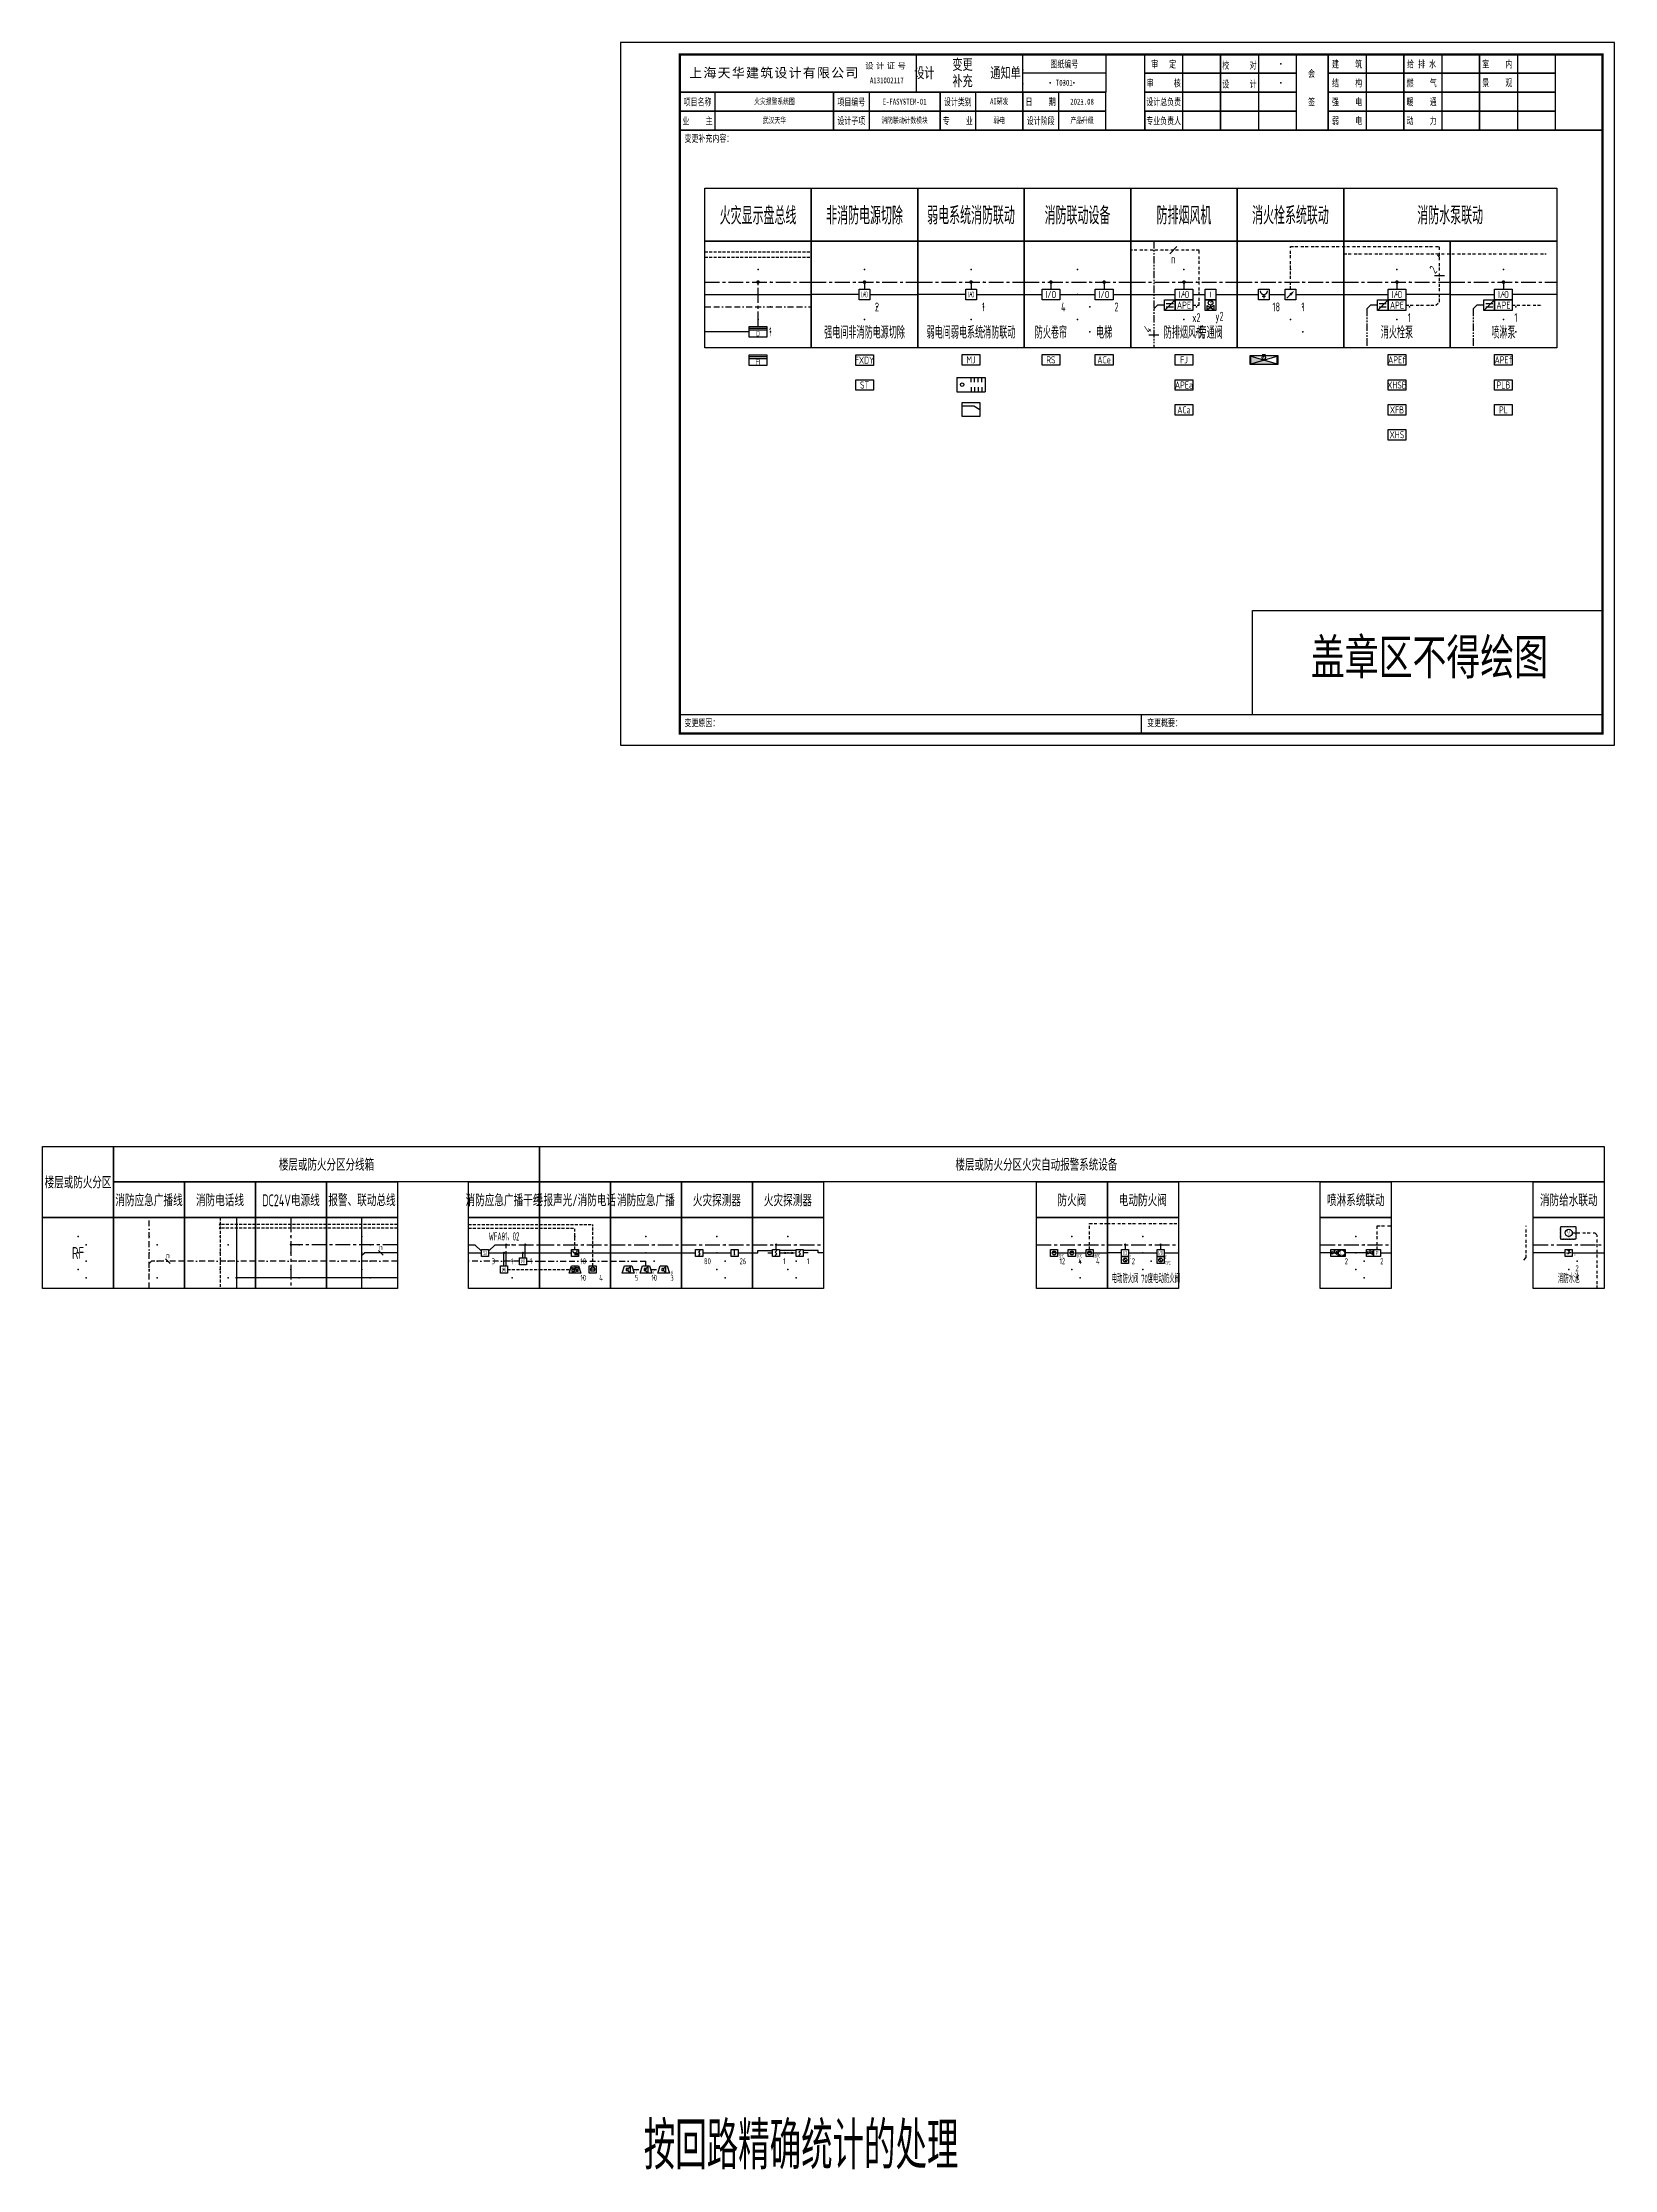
# Model space of a CAD drawing. Header units: millimetres. Extents: x -1040173 to 349982, y -145921 to 298175.
# Drawn here: x 1032 to 67463, y 208285 to 298175 of the extents above; entities that cross this region are included whole.
import ezdxf
from ezdxf.enums import TextEntityAlignment as Align

# ---------------------------------------------------------------- set-up
doc = ezdxf.new("R2010")
doc.units = ezdxf.units.MM
doc.header["$LTSCALE"] = 500
doc.header["$MEASUREMENT"] = 0
for name, pattern in [('BORDER', [1.75, 0.5, -0.25, 0.5, -0.25, 0, -0.25]), ('BORDER2', [0.875, 0.25, -0.125, 0.25, -0.125, 0, -0.125]), ('CENTER', [2, 1.25, -0.25, 0.25, -0.25]), ('HIDDEN', [0.375, 0.25, -0.125]), ('PHANTOM2', [1.25, 0.625, -0.125, 0.125, -0.125, 0.125, -0.125])]:
    doc.linetypes.add(name, pattern=pattern)
doc.layers.get('0').update_dxf_attribs({"color": 255, "linetype": 'CONTINUOUS'})
doc.layers.get('DEFPOINTS').update_dxf_attribs({"linetype": 'CONTINUOUS'})
for name, color, linetype in [('C-SHET-LOGO', 7, 'CONTINUOUS'), ('C-SHET-SHET', 144, 'CONTINUOUS'), ('E-ACS-DEVC', 3, 'CONTINUOUS'), ('E-BRST-WIRE', 2, 'BORDER'), ('E-CTRL-WIRE', 3, 'BORDER2'), ('E-FAS-DEVC', 3, 'CONTINUOUS'), ('E-FAS-EQPM', 2, 'CONTINUOUS'), ('E-FAS-WIRE', 4, 'CONTINUOUS'), ('E-FAS-WIRE2', 1, 'CENTER'), ('E-FAS-WIRE4', 4, 'PHANTOM2'), ('E-FAS-WIRE5', 4, 'HIDDEN'), ('E-POWR-EQPM', 3, 'CONTINUOUS'), ('E-UNIV-DIAG', 2, 'CONTINUOUS'), ('E-UNIV-EL', 140, 'CONTINUOUS'), ('E-UNIV-NOTE', 6, 'CONTINUOUS'), ('W-FRPT-HYDT', 140, 'CONTINUOUS')]:
    doc.layers.add(name, color=color, linetype=linetype)
doc.layers.add('说明', color=7, linetype='CONTINUOUS', plot=False)
doc.styles.get("Standard").update_dxf_attribs({"font": 'txt', "width": 0.7})
doc.styles.add('STYLEP2', font='', dxfattribs={"width": 0.7})
doc.styles.add('TH-STYLE1', font='Stfangso_0.ttf', dxfattribs={"width": 0.7})
doc.styles.add('TH-STYLE3', font='tssdeng.shx', dxfattribs={"width": 0.7, "bigfont": 'tssdchn.shx'})
doc.styles.get('STYLEP2').set_extended_font_data('SimHei')

# ---------------------------------------------------------------- blocks, each defined once
blk = doc.blocks.new('E-ES01')
blk.add_lwpolyline([(0, 3000), (3000, 3000), (3000, 0), (0, 0)], close=True)
for p in [(1500, 2200), (1850, 1850), (1500, 1500), (1500, 800), (1850, 1150), (1850, 450)]:
    blk.add_point(p)
blk = doc.blocks.new('E-ANNO04')
blk.add_line((-1, -1), (1, 1))
at = {"style": 'TH-STYLE3', "width": 0.7}
blk.add_attdef('N', text='', height=2.5, dxfattribs=at).set_placement((0, 2.5), align=Align.MIDDLE)
blk = doc.blocks.new('E-BFAS030')
blk.add_lwpolyline([(-2.5, -1.5), (-2.5, 1.5), (2.5, 1.5), (2.5, -1.5)], close=True)
at = {"layer": 'E-UNIV-EL'}
for p, q in [((-2.5, 1), (2.5, 1)), ((-2.5, 0.5), (2.5, 0.5))]:
    blk.add_line(p, q, dxfattribs=at)
at = {"layer": 'E-UNIV-EL', "style": 'TH-STYLE3', "width": 0.7}
blk.add_attdef('F', text='', height=1.5, dxfattribs=at).set_placement((0, -0.5), align=Align.MIDDLE)
blk = doc.blocks.new('E-BFAS540')
blk.add_lwpolyline([(-1.5, -1.5), (-1.5, 1.5), (1.5, 1.5), (1.5, -1.5)], close=True)
at = {"layer": 'E-UNIV-EL', "style": 'TH-STYLE3', "width": 0.7}
blk.add_attdef('F', text='', height=1.7, dxfattribs=at).set_placement((0, 0), align=Align.MIDDLE)
blk = doc.blocks.new('E-BFAS520')
blk.add_lwpolyline([(-1.5, -1.5), (-1.5, 1.5), (1.5, 1.5), (1.5, -1.5)], close=True)
at = {"layer": 'E-UNIV-EL', "style": 'TH-STYLE3', "width": 0.5}
blk.add_attdef('F', text='', height=1.7, dxfattribs=at).set_placement((0, 0), align=Align.MIDDLE)
blk = doc.blocks.new('E-BFAS110')
blk.add_lwpolyline([(-1.5, -1.5), (-1.5, 1.5), (1.5, 1.5), (1.5, -1.5)], close=True)
at = {"layer": 'E-UNIV-EL'}
blk.add_lwpolyline([(0.35, 1.06), (-0.35, 0.35), (0.35, -0.35), (-0.35, -1.06)], dxfattribs=at)
blk = doc.blocks.new('E-BFAS120')
blk.add_lwpolyline([(-1.5, -1.5), (-1.5, 1.5), (1.5, 1.5), (1.5, -1.5)], close=True)
at = {"layer": 'E-UNIV-EL'}
blk.add_line((0, -1), (0, 1), dxfattribs=at)
at = {"layer": 'E-UNIV-EL', "const_width": 0.25}
blk.add_lwpolyline([(-0.125, -0.75, 1), (0.125, -0.75, 1)], format="xyb", close=True, dxfattribs=at)
blk = doc.blocks.new('E-BFAS220')
blk.add_lwpolyline([(-1.5, -1.5), (-1.5, 1.5), (1.5, 1.5), (1.5, -1.5)], close=True)
at = {"layer": 'E-UNIV-EL'}
blk.add_lwpolyline([(0.58, 0), (1, 0, 1), (-1, 0), (-0.58, 0)], format="xyb", dxfattribs=at)
blk.add_lwpolyline([(-0.75, -0.67), (-0.5, 0.33), (0.5, 0.33), (0.75, -0.67)], close=True, dxfattribs=at)
blk = doc.blocks.new('E-BFAS212')
blk.add_lwpolyline([(-1.5, -1.5), (-1.5, 1.5), (1.5, 1.5), (1.5, -1.5)], close=True)
at = {"layer": 'E-UNIV-EL'}
blk.add_line((0, 0), (0, -1), dxfattribs=at)
for radius in [0.5, 0.25]:
    blk.add_circle((0.75, -0.5), radius, dxfattribs=at)
blk.add_arc((0, 1), 1, 180, 0, dxfattribs=at)
blk = doc.blocks.new('E-BFAS330')
blk.add_lwpolyline([(-2.5, -1.5), (-1.5, 1.5), (1.5, 1.5), (2.5, -1.5)], close=True)
at = {"layer": 'E-UNIV-EL'}
for p, q in [((-1.56, 1), (-0.24, 0.6)), ((-1.1, 0), (-1.56, 1)), ((-0.5, 0), (-1.3, 0)), ((-1.3, 0), (-1.3, -0.8)), ((-0.7, 0), (-0.24, 0.6)), ((-0.5, 0), (-0.5, -0.8)), ((0, 1.5), (0, -1.5)), ((0.6, 0.1), (0.6, -0.8)), ((1.2, 0.1), (1.2, -0.8)), ((-1.3, -0.8), (-0.5, -0.8)), ((1.2, -0.8), (0.6, -0.8))]:
    blk.add_line(p, q, dxfattribs=at)
blk.add_circle((0.9, 0.5), 0.5, dxfattribs=at)
blk = doc.blocks.new('E-BFAS410-2')
blk.add_lwpolyline([(-2.5, -1.5), (-1.5, 1.5), (1.5, 1.5), (2.5, -1.5)], close=True)
at = {"layer": 'E-UNIV-EL'}
for p, q in [((0, 0.5), (-0.8, 0.5)), ((-0.8, 0.5), (-0.8, -0.5)), ((0, 0.5), (0.8, 1.2)), ((0, -0.5), (0, 0.5)), ((0.8, 1.2), (0.8, -1.2)), ((0, -0.5), (-0.8, -0.5)), ((0, -0.5), (0.8, -1.2))]:
    blk.add_line(p, q, dxfattribs=at)
at = {"layer": 'E-UNIV-EL', "style": 'TH-STYLE3', "width": 0.5}
blk.add_attdef('F', text='', height=1.5, dxfattribs=at).set_placement((3.5, -1.25), align=Align.MIDDLE)
blk = doc.blocks.new('E-BFAS410-3')
blk.add_lwpolyline([(-2.5, -1.5), (-1.5, 1.5), (1.5, 1.5), (2.5, -1.5)], close=True)
at = {"layer": 'E-UNIV-EL'}
for p, q in [((0, 0.5), (-0.8, 0.5)), ((-0.8, 0.5), (-0.8, -0.5)), ((0, 0.5), (0.8, 1.2)), ((0, -0.5), (0, 0.5)), ((0.8, 1.2), (0.8, -1.2)), ((0, -0.5), (-0.8, -0.5)), ((0, -0.5), (0.8, -1.2))]:
    blk.add_line(p, q, dxfattribs=at)
at = {"layer": 'E-UNIV-EL', "style": 'TH-STYLE3', "width": 0.5}
blk.add_attdef('F', text='', height=1.5, dxfattribs=at).set_placement((3.5, -1.25), align=Align.MIDDLE)
blk = doc.blocks.new('E-BFAS410-4')
blk.add_lwpolyline([(-2.5, -1.5), (-1.5, 1.5), (1.5, 1.5), (2.5, -1.5)], close=True)
at = {"layer": 'E-UNIV-EL'}
for p, q in [((0, 0.5), (-0.8, 0.5)), ((-0.8, 0.5), (-0.8, -0.5)), ((0, 0.5), (0.8, 1.2)), ((0, -0.5), (0, 0.5)), ((0.8, 1.2), (0.8, -1.2)), ((0, -0.5), (-0.8, -0.5)), ((0, -0.5), (0.8, -1.2))]:
    blk.add_line(p, q, dxfattribs=at)
at = {"layer": 'E-UNIV-EL', "style": 'TH-STYLE3', "width": 0.5}
blk.add_attdef('F', text='', height=1.5, dxfattribs=at).set_placement((3.5, -1.25), align=Align.MIDDLE)
blk = doc.blocks.new('E-BFAS112')
blk.add_lwpolyline([(-1.5, -1.5), (-1.5, 1.5), (1.5, 1.5), (1.5, -1.5)], close=True)
at = {"layer": 'E-UNIV-EL'}
for p, q in [((-3.5, 0), (-1.5, 0)), ((1.5, 0), (3.5, 0))]:
    blk.add_line(p, q, dxfattribs=at)
blk.add_lwpolyline([(0.35, 1.06), (-0.35, 0.35), (0.35, -0.35), (-0.35, -1.06)], dxfattribs=at)
blk.add_lwpolyline([(3.5, 0, 1, 0, 0), (5.5, 0, 0, 0, 0)], format="xyseb", dxfattribs=at)
blk = doc.blocks.new('E-BFAS113')
blk.add_lwpolyline([(-1.5, -1.5), (-1.5, 1.5), (1.5, 1.5), (1.5, -1.5)], close=True)
at = {"layer": 'E-UNIV-EL'}
for p, q in [((-5.5, 0), (-3.5, 0)), ((3.5, 0), (1.5, 0))]:
    blk.add_line(p, q, dxfattribs=at)
blk.add_lwpolyline([(-3.5, 0, 1, 0, 0), (-1.5, 0, 0, 0, 0)], format="xyseb", dxfattribs=at)
blk.add_lwpolyline([(0.35, 1.06), (-0.35, 0.35), (0.35, -0.35), (-0.35, -1.06)], dxfattribs=at)
blk = doc.blocks.new('E-BFAS011')
blk.add_lwpolyline([(-2.5, -1.5), (-2.5, 1.5), (2.5, 1.5), (2.5, -1.5)], close=True)
at = {"layer": 'E-UNIV-EL', "style": 'TH-STYLE3', "width": 0.7}
blk.add_attdef('F', text='', height=2, dxfattribs=at).set_placement((0, 0), align=Align.MIDDLE)
blk = doc.blocks.new('E-BFAS711')
blk.add_lwpolyline([(-1.5, -1.5), (-1.5, 1.5), (1.5, 1.5), (1.5, -1.5)], close=True)
at = {"layer": 'E-UNIV-EL'}
blk.add_line((1, 0), (-1, 0), dxfattribs=at)
blk.add_circle((0, 0), 0.8, dxfattribs=at)
at = {"layer": 'E-UNIV-EL', "style": 'TH-STYLE3', "width": 0.5}
blk.add_attdef('F', text='', height=1.5, dxfattribs=at).set_placement((3, -1.25), align=Align.MIDDLE)
blk = doc.blocks.new('E-BFAS712')
blk.add_lwpolyline([(-1.5, -1.5), (-1.5, 1.5), (1.5, 1.5), (1.5, -1.5)], close=True)
at = {"layer": 'E-UNIV-EL'}
blk.add_line((1, 0), (-1, 0), dxfattribs=at)
blk.add_circle((0, 0), 0.8, dxfattribs=at)
at = {"layer": 'E-UNIV-EL', "style": 'TH-STYLE3', "width": 0.5}
blk.add_attdef('F', text='', height=1.5, dxfattribs=at).set_placement((3, -1.25), align=Align.MIDDLE)
blk = doc.blocks.new('E-BFAS713')
blk.add_lwpolyline([(-1.5, -1.5), (-1.5, 1.5), (1.5, 1.5), (1.5, -1.5)], close=True)
at = {"layer": 'E-UNIV-EL'}
blk.add_line((1, 0), (-1, 0), dxfattribs=at)
blk.add_circle((0, 0), 0.8, dxfattribs=at)
at = {"layer": 'E-UNIV-EL', "style": 'TH-STYLE3', "width": 0.5}
blk.add_attdef('F', text='', height=1.5, dxfattribs=at).set_placement((3, -1.25), align=Align.MIDDLE)
blk = doc.blocks.new('E-BFAS522')
blk.add_lwpolyline([(-1.5, -1.5), (-1.5, 1.5), (1.5, 1.5), (1.5, -1.5)], close=True)
at = {"layer": 'E-UNIV-EL'}
for p, q in [((-1.5, -1.5), (1.5, 1.5)), ((-1, 0.5), (1, 0.5)), ((-1, -0.5), (1, -0.5))]:
    blk.add_line(p, q, dxfattribs=at)
blk = doc.blocks.new('E-BDB004')
blk.add_lwpolyline([(-2.5, -1.5), (-2.5, 1.5), (2.5, 1.5), (2.5, -1.5)], close=True)
at = {"layer": 'E-UNIV-EL', "style": 'TH-STYLE3', "width": 0.7}
blk.add_attdef('BOX', text='', height=2, dxfattribs=at).set_placement((0, 0), align=Align.MIDDLE)
blk = doc.blocks.new('E-BFAS621-4')
blk.add_lwpolyline([(-1.5, -1.5), (-1.5, 1.5), (1.5, 1.5), (1.5, -1.5)], close=True)
at = {"layer": 'E-UNIV-EL'}
blk.add_line((0, 0), (0, -0.7), dxfattribs=at)
blk.add_lwpolyline([(1, -1.28), (1, -0.12), (-1, -1.28), (-1, -0.12)], close=True, dxfattribs=at)
blk.add_circle((0, 0.65), 0.65, dxfattribs=at)
at = {"layer": 'E-UNIV-EL', "style": 'TH-STYLE3', "width": 0.7}
blk.add_attdef('F', text='', height=1, dxfattribs=at).set_placement((0, 0.65), align=Align.MIDDLE)
blk = doc.blocks.new('E-BFAS510')
blk.add_lwpolyline([(-1.5, -1.5), (-1.5, 1.5), (1.5, 1.5), (1.5, -1.5)], close=True)
at = {"layer": 'E-UNIV-EL', "style": 'TH-STYLE3', "width": 0.7}
blk.add_attdef('F', text='', height=1.7, dxfattribs=at).set_placement((0, 0), align=Align.MIDDLE)
blk = doc.blocks.new('E-BFAS730')
blk.add_lwpolyline([(-1.5, -1.5), (-1.5, 1.5), (1.5, 1.5), (1.5, -1.5)], close=True)
at = {"layer": 'E-UNIV-EL'}
blk.add_line((-0.71, 0.71), (0.71, -0.71), dxfattribs=at)
blk.add_circle((0, 0), 0.8, dxfattribs=at)
at = {"layer": 'E-UNIV-EL', "style": 'TH-STYLE3', "width": 0.5}
blk.add_attdef('F', text='', height=1.5, dxfattribs=at).set_placement((2.25, 1.25), align=Align.MIDDLE)
blk = doc.blocks.new('E-BFAS731')
blk.add_lwpolyline([(-1.5, -1.5), (-1.5, 1.5), (1.5, 1.5), (1.5, -1.5)], close=True)
at = {"layer": 'E-UNIV-EL'}
blk.add_line((-0.71, 0.71), (0.71, -0.71), dxfattribs=at)
blk.add_circle((0, 0), 0.8, dxfattribs=at)
at = {"layer": 'E-UNIV-EL', "style": 'TH-STYLE3', "width": 0.5}
for p in [(2.25, 1.25), (3, -1.25)]:
    blk.add_attdef('F', text='', height=1.5, dxfattribs=at).set_placement(p, align=Align.MIDDLE)
blk = doc.blocks.new('E-BFAS630-2')
blk.add_lwpolyline([(-1.5, -1.51), (-1.5, 1.49), (1.5, 1.49), (1.5, -1.51)], close=True)
at = {"layer": 'E-UNIV-EL'}
for p, q in [((0, 0.7), (0, 0.5)), ((0, 0.4), (0, 0.25)), ((0, 0.15), (0, 0)), ((0.2, 1.07), (0.45, 1.07)), ((-1, -0.01), (-0.5, -0.01)), ((0, -0.1), (0, -0.3))]:
    blk.add_line(p, q, dxfattribs=at)
blk.add_lwpolyline([(0, 1.45, -0.533333), (0, 0.7, -0.533333)], format="xyb", close=True, dxfattribs=at)
blk.add_lwpolyline([(1, -0.01), (0.5, -0.01), (-0.5, -0.59)], dxfattribs=at)
at = {"layer": 'E-UNIV-EL', "style": 'TH-STYLE3', "width": 0.5}
blk.add_attdef('F', text='', height=1.5, dxfattribs=at).set_placement((2.5, -1.26), align=Align.MIDDLE)
blk = doc.blocks.new('E-BFAS-630-5')
blk.add_circle((0, 0), 1.5)
at = {"layer": 'E-UNIV-EL', "style": 'TH-STYLE3', "width": 0.5}
for tag, p in [('LT', (0, 0.75)), ('F', (0, -0.75))]:
    blk.add_attdef(tag, text='', height=1.5, dxfattribs=at).set_placement(p, align=Align.MIDDLE)
blk = doc.blocks.new('E-BFAS620')
blk.add_lwpolyline([(-1.5, -1.5), (-1.5, 1.5), (1.5, 1.5), (1.5, -1.5)], close=True)
at = {"layer": 'E-UNIV-EL', "style": 'TH-STYLE3', "width": 0.7}
blk.add_attdef('F', text='', height=1.7, dxfattribs=at).set_placement((0, 0), align=Align.MIDDLE)
blk = doc.blocks.new('E-BFAS621-2')
blk.add_lwpolyline([(-1.5, -1.5), (-1.5, 1.5), (1.5, 1.5), (1.5, -1.5)], close=True)
at = {"layer": 'E-UNIV-EL'}
for p in [(0, 0), (0.58, 1.15)]:
    blk.add_line(p, (0, 1.15), dxfattribs=at)
blk.add_lwpolyline([(1, -0.58), (1, 0.58), (-1, -0.58), (-1, 0.58)], close=True, dxfattribs=at)
blk = doc.blocks.new('E-BFAS622')
blk.add_lwpolyline([(-1.5, -1.5), (-1.5, 1.5), (1.5, 1.5), (1.5, -1.5)], close=True)
at = {"layer": 'E-UNIV-EL'}
blk.add_circle((0, 0), 1.3, dxfattribs=at)
at = {"layer": 'E-UNIV-EL', "style": 'TH-STYLE3', "width": 0.7}
blk.add_attdef('S', text='', height=1.7, dxfattribs=at).set_placement((0, 0), align=Align.MIDDLE)
blk = doc.blocks.new('E-BFAS622-2')
blk.add_lwpolyline([(-1.5, -1.5), (-1.5, 1.5), (1.5, 1.5), (1.5, -1.5)], close=True)
at = {"layer": 'E-UNIV-EL'}
blk.add_line((-1.06, -1.06), (0, 0), dxfattribs=at)
blk.add_lwpolyline([(0, 0, 0.75, 0, 0), (1.06, 1.06, 0, 0, 0)], format="xyseb", dxfattribs=at)
blk = doc.blocks.new('E-BFAS610')
blk.add_lwpolyline([(-1.5, -1.5), (-1.5, 1.5), (1.5, 1.5), (1.5, -1.5)], close=True)
at = {"layer": 'E-UNIV-EL'}
for p, q in [((0, 0), (0, -1)), ((-0.5, -0.5), (0.5, -0.5))]:
    blk.add_line(p, q, dxfattribs=at)
blk.add_arc((0, 1), 1, 180, 0, dxfattribs=at)
blk = doc.blocks.new('E-BFAS810')
blk.add_lwpolyline([(-2.5, -1.5), (-2.5, 1.5), (2.5, 1.5), (2.5, -1.5)], close=True)
at = {"layer": 'E-UNIV-EL', "style": 'TH-STYLE3', "width": 0.7}
blk.add_attdef('BOX', text='', height=2, dxfattribs=at).set_placement((0, 0), align=Align.MIDDLE)
blk = doc.blocks.new('E-BACS01')
for p, q in [((-4, 2), (-4, -2)), ((-4, 2), (4, 2)), ((4, 2), (4, -2)), ((-4, -2), (4, -2))]:
    blk.add_line(p, q)
at = {"layer": 'E-UNIV-EL'}
for p, q in [((0, 1), (0, 2)), ((0, 0.67), (0, 2)), ((1, 0.67), (1, 2)), ((2, 0.67), (2, 2)), ((3, 0.67), (3, 2)), ((0, -0.67), (0, -2)), ((0, -1), (0, -2)), ((1, -0.67), (1, -2)), ((2, -0.67), (2, -2)), ((3, -0.67), (3, -2))]:
    blk.add_line(p, q, dxfattribs=at)
blk.add_circle((-2.5, 0), 0.5, dxfattribs=at)
blk = doc.blocks.new('E-BACS41')
blk.add_lwpolyline([(-2.5, 2), (2.5, 2), (2.5, -2), (-2.5, -2)], close=True)
at = {"layer": 'E-UNIV-EL'}
for p, q in [((-2.5, 1), (0.77, 1)), ((0.77, 1), (2.5, 0))]:
    blk.add_line(p, q, dxfattribs=at)
blk = doc.blocks.new('*U493')
blk.add_hatch(color=256).paths.add_polyline_path([(0, 0), (750, 0), (0, 240)])
for p, q in [((0, 240), (0, 0)), ((750, 240), (0, 240)), ((0, 0), (750, 0)), ((325, 277), (425, 277)), ((375, 190), (375, 277)), ((750, 0), (750, 240))]:
    blk.add_line(p, q)
blk.add_circle((375, 190), 50)
at = {"layer": 'DEFPOINTS', "color": 231}
for p, q in [((-25, 240), (-25, 0)), ((775, 240), (-25, 240)), ((-25, 240), (775, 0)), ((-25, 0), (775, 240)), ((-25, 0), (775, 0)), ((775, 0), (775, 240))]:
    blk.add_line(p, q, dxfattribs=at)
blk = doc.blocks.new('E-BFAS031')
blk.add_lwpolyline([(-2.5, -1.5), (-2.5, 1.5), (2.5, 1.5), (2.5, -1.5)], close=True)
at = {"layer": 'E-UNIV-EL'}
for p, q in [((-2.5, 1), (2.5, 1)), ((-2.5, 0.5), (2.5, 0.5))]:
    blk.add_line(p, q, dxfattribs=at)
at = {"layer": 'E-UNIV-EL', "style": 'TH-STYLE3', "width": 0.7}
blk.add_attdef('F', text='', height=1.5, dxfattribs=at).set_placement((0, -0.5), align=Align.MIDDLE)
blk = doc.blocks.new('SH_THAPE_A3变更单')
for p, q in [((125, 276), (125, 292)), ((237.5, 292), (237.5, 261)), ((269.5, 292), (269.5, 260)), ((284.5, 292), (292.5, 292)), ((299, 292), (299, 260)), ((315, 292), (315, 260)), ((347, 292), (347, 260)), ((379, 292), (379, 260)), ((205, 284), (170, 284)), ((25, 276), (205, 276)), ((40, 268), (40, 276)), ((105, 276), (105, 268)), ((150, 276), (150, 268)), ((185, 276), (185, 268)), ((40, 260), (40, 268)), ((105, 268), (105, 260)), ((150, 268), (150, 260)), ((185, 268), (185, 260)), ((237.5, 261), (237.5, 260)), ((202, 260), (415, 260)), ((25, 13), (415, 13)), ((220, 13), (220, 5))]:
    blk.add_line(p, q)
for points in [[(0, 0), (420, 0), (420, 297), (0, 297)], [(170, 276), (170, 292), (205, 292), (205, 276)], [(221.5, 292), (253.5, 292), (253.5, 284), (221.5, 284)], [(253.5, 292), (285.5, 292), (285.5, 284), (253.5, 284)], [(299, 292), (331, 292), (331, 284), (299, 284)], [(331, 292), (363, 292), (363, 284), (331, 284)], [(363, 292), (395, 292), (395, 284), (363, 284)], [(221.5, 284), (253.5, 284), (253.5, 276), (221.5, 276)], [(253.5, 284), (285.5, 284), (285.5, 276), (253.5, 276)], [(299, 284), (331, 284), (331, 276), (299, 276)], [(331, 284), (363, 284), (363, 276), (331, 276)], [(363, 284), (395, 284), (395, 276), (363, 276)], [(25, 276), (25, 268), (90, 268), (90, 276)], [(90, 276), (90, 268), (135, 268), (135, 276)], [(135, 276), (135, 268), (170, 268), (170, 276)], [(170, 276), (170, 268), (205, 268), (205, 276)], [(221.5, 276), (253.5, 276), (253.5, 268), (221.5, 268)], [(253.5, 276), (285.5, 276), (285.5, 268), (253.5, 268)], [(299, 276), (331, 276), (331, 268), (299, 268)], [(331, 276), (363, 276), (363, 268), (331, 268)], [(363, 276), (395, 276), (395, 268), (363, 268)], [(25, 268), (25, 260), (90, 260), (90, 268)], [(90, 268), (90, 260), (135, 260), (135, 268)], [(135, 268), (135, 260), (170, 260), (170, 268)], [(170, 268), (170, 260), (205, 260), (205, 268)], [(221.5, 268), (221.5, 268), (221.5, 260), (221.5, 260)], [(221.5, 268), (221.5, 268), (221.5, 260), (221.5, 260)], [(221.5, 268), (253.5, 268), (253.5, 260), (221.5, 260)], [(253.5, 268), (285.5, 268), (285.5, 260), (253.5, 260)], [(299, 268), (331, 268), (331, 260), (299, 260)], [(331, 268), (363, 268), (363, 260), (331, 260)], [(363, 268), (395, 268), (395, 260), (363, 260)]]:
    blk.add_lwpolyline(points, close=True)
for points, const_width in [([(25, 5), (415, 5), (415, 292), (25, 292)], 1), ([(25, 292), (25, 260), (415, 260), (415, 292)], 0.7)]:
    blk.add_lwpolyline(points, close=True, dxfattribs=dict(const_width=const_width))
for p in [(279, 288), (279, 288), (170, 285.5), (170, 279.5), (181.5, 280), (181.5, 280), (187.5, 280), (191.5, 280), (279, 280), (120, 272), (160, 272), (195, 272), (90, 264), (120, 264), (160, 264), (195, 264)]:
    blk.add_point(p)
at = {"layer": 'DEFPOINTS'}
for p, q in [((267, 13), (267, 57)), ((267, 57), (415, 57))]:
    blk.add_line(p, q, dxfattribs=at)
at = {"style": 'TH-STYLE1', "width": 0.7}
for s, p in [('图纸编号', (187.5, 288)), ('审\u3000 定', (229.5, 288)), ('校     对', (261.5, 287.5)), ('建    筑', (307, 288)), ('给 排 水', (338.5, 288)), ('室    内', (370.5, 288)), ('审     核', (229.5, 280)), ('设     计', (261.5, 279.5)), ('会', (292, 284)), ('结    构', (307, 280)), ('燃    气', (338.5, 280)), ('景    观', (370.5, 280)), ('项目名称', (32.5, 272)), ('项目编号', (97.5, 272)), ('设计类别', (142.5, 272)), ('日    期', (177.5, 272)), ('设计总负责', (229.5, 272)), ('签', (292, 272)), ('强    电', (307, 272)), ('暖    通', (338.5, 272)), ('业    主', (32.5, 264)), ('设计子项', (97.5, 264)), ('专    业', (142.5, 264)), ('设计阶段', (177.5, 264)), ('专业负责人', (229.5, 264)), ('弱    电', (307, 264)), ('动    力', (338.5, 264))]:
    blk.add_text(s, height=3, dxfattribs=at).set_placement(p, align=Align.MIDDLE)
for s, p in [('变更补充内容：', (27, 256.5)), ('变更原因：', (27, 9.5)), ('变更概要：', (222.5, 9.5))]:
    blk.add_text(s, height=3, dxfattribs=at).set_placement(p, align=Align.MIDDLE_LEFT)
at = {"char_height": 4.5, "attachment_point": 5, "style": 'TH-STYLE1'}
for s, insert, width in [('{\\fSTFangsong|b1|i0|c134|p2;变更}', (144.5, 287.5), 41.3636), ('{\\fSTFangsong|b1|i0|c134|p2;设计           通知单}', (146.59, 284), 43.1818), ('{\\fSTFangsong|b1|i0|c134|p2;补充}', (144.5, 280.5), 41.3636)]:
    blk.add_mtext(s, dxfattribs=dict(at, insert=insert, width=width))
blk.add_attdef('作废标记', text='', height=200).set_placement((187, 161.5), align=Align.MIDDLE_CENTER)
at = {"layer": 'C-SHET-LOGO', "attachment_point": 5, "style": 'STYLEP2'}
for s, insert, char_height, width in [('{\\fSimHei|b1|i0|c134|p2;\\W1;\\T1.3;设计证号}', (112.5, 287), 2.5, 54.8), ('{\\fSimHei|b1|i0|c134|p2;\\W1;\\T1.1;上海天华建筑设计有限公司}', (65, 284), 4, 109.6), ('{\\fSTXihei|b0|i0|c0|p34;A131002117}', (112.5, 281), 2.5, 54.8)]:
    blk.add_mtext(s, dxfattribs=dict(at, insert=insert, char_height=char_height, width=width))
at = {"layer": 'DEFPOINTS', "insert": (291.68, 44.87), "char_height": 15, "attachment_point": 1, "style": 'TH-STYLE1'}
blk.add_mtext_dynamic_manual_height_columns('{\\fSimSun|b0|i0|c134|p2;盖章区不得绘图}', width=125.4911, gutter_width=1000, heights=[13.69], dxfattribs=at)

msp = doc.modelspace()

# ---------------------------------------------------------------- linework, layer by layer
at = {"layer": 'E-BRST-WIRE'}
for p, q in [((29021, 287001), (33521, 287001)), ((5532, 245519), (5532, 248519)), ((5532, 246569), (5632, 246669)), ((7032, 246669), (5632, 246669)), ((10032, 246669), (7032, 246669)), ((13032, 246669), (10032, 246669)), ((16032, 246669), (13032, 246669)), ((21182, 246669), (19032, 246669)), ((21482, 246669), (22032, 246669)), ((22032, 246669), (25032, 246669)), ((25032, 246669), (26532, 246669)), ((25982, 246319), (26332, 246319)), ((26532, 246469), (26532, 246669)), ((26732, 246319), (27082, 246319))]:
    msp.add_line(p, q, dxfattribs=at)
at = {"layer": 'E-CTRL-WIRE'}
for p, q in [((53771, 287751), (53771, 289551)), ((53771, 289551), (60071, 289551)), ((60071, 287226), (60071, 289551)), ((49909, 289401), (47021, 289401)), ((49909, 287076), (49909, 289401)), ((56021, 289251), (64571, 289251)), ((60071, 289101), (59921, 289251)), ((49646, 287076), (49909, 287076)), ((58646, 287076), (59921, 287076)), ((58646, 287076), (59921, 287076)), ((59921, 287076), (60071, 287226)), ((63146, 287076), (64421, 287076)), ((45282, 247169), (45282, 248269)), ((45282, 248269), (46032, 248269)), ((46032, 248269), (49032, 248269)), ((57432, 248169), (58032, 248169)), ((57432, 247169), (57432, 248169)), ((63732, 246819), (63732, 248169)), ((65682, 247869), (66632, 247869)), ((66632, 247869), (66732, 247769)), ((66732, 245519), (66732, 247769)), ((63632, 246719), (63732, 246819))]:
    msp.add_line(p, q, dxfattribs=at)
at = {"layer": 'E-FAS-WIRE'}
for p, q in [((29021, 287526), (33521, 287526)), ((35546, 287526), (33521, 287526)), ((35996, 287526), (38021, 287526)), ((40046, 287526), (38021, 287526)), ((40496, 287526), (42521, 287526)), ((42521, 287526), (43271, 287526)), ((44021, 287526), (45521, 287526)), ((46271, 287526), (47021, 287526)), ((47021, 287526), (47921, 287526)), ((47021, 287526), (48896, 287526)), ((49646, 287526), (50171, 287526)), ((50621, 287526), (51521, 287526)), ((51521, 287526), (52421, 287526)), ((52871, 287526), (53546, 287526)), ((53996, 287526), (56021, 287526)), ((56021, 287526), (57896, 287526)), ((60521, 287526), (58646, 287526)), ((60521, 287526), (62396, 287526)), ((65021, 287526), (63146, 287526)), ((30896, 285951), (29021, 285951)), ((9232, 248519), (9232, 245519)), ((14532, 245519), (14532, 248519)), ((14532, 246919), (14632, 247019)), ((16032, 247019), (14632, 247019)), ((19032, 247019), (19582, 247019)), ((19882, 247019), (22032, 247019)), ((20532, 246469), (20532, 247019)), ((21332, 246819), (21332, 247019)), ((22032, 247019), (23382, 247019)), ((23682, 247019), (25032, 247019)), ((25032, 247019), (28032, 247019)), ((28032, 247019), (28632, 247019)), ((28932, 247019), (30132, 247019)), ((30432, 247019), (31032, 247019)), ((32882, 247119), (32182, 247119)), ((43932, 247019), (44382, 247019)), ((44682, 247019), (45132, 247019)), ((45432, 247019), (46032, 247019)), ((46632, 247019), (46032, 247019)), ((46932, 247019), (48132, 247019)), ((48432, 247019), (49032, 247019)), ((55482, 247019), (55032, 247019)), ((56982, 247019), (56062, 247019)), ((57582, 247019), (58032, 247019)), ((65382, 247019), (64032, 247019)), ((65682, 247019), (67032, 247019)), ((10032, 245969), (9232, 245969)), ((13032, 245969), (10032, 245969)), ((16032, 245969), (13032, 245969))]:
    msp.add_line(p, q, dxfattribs=at)
at = {"layer": 'E-FAS-WIRE', "const_width": 50}
for points in [[(20507, 247019, 1), (20557, 247019, 1)], [(21307, 247019, 1), (21357, 247019, 1)], [(9207, 245969, 1), (9257, 245969, 1)]]:
    msp.add_lwpolyline(points, format="xyb", close=True, dxfattribs=at)
at = {"layer": 'E-FAS-WIRE'}
for points in [[(31032, 247019), (31257, 247019), (31257, 247119), (31882, 247119)], [(34032, 247019), (33807, 247019), (33807, 247119), (33182, 247119)]]:
    msp.add_lwpolyline(points, dxfattribs=at)
at = {"layer": 'E-FAS-WIRE2'}
for p, q in [((29021, 288051), (33521, 288051)), ((31271, 286176), (31271, 288051)), ((33521, 288051), (38021, 288051)), ((35771, 288051), (35771, 287751)), ((38021, 288051), (42521, 288051)), ((40271, 288051), (40271, 287751)), ((42521, 288051), (47021, 288051)), ((43646, 288051), (43646, 287751)), ((45896, 288051), (45896, 287751)), ((47021, 288051), (51521, 288051)), ((49271, 288051), (49271, 287751)), ((51521, 288051), (56021, 288051)), ((56021, 288051), (60521, 288051)), ((58271, 288051), (58271, 287751)), ((60521, 288051), (65021, 288051)), ((62771, 288051), (62771, 287751)), ((11532, 248519), (11532, 245519)), ((13032, 247369), (11532, 247369)), ((16032, 247369), (13032, 247369)), ((19032, 247369), (19307, 247369)), ((19582, 247094), (19307, 247369)), ((19882, 247094), (20157, 247369)), ((20157, 247369), (22032, 247369)), ((20632, 246469), (20632, 247369)), ((21432, 246819), (21432, 247369)), ((22032, 247369), (25032, 247369)), ((25032, 247369), (28032, 247369)), ((28032, 247369), (31032, 247369)), ((31032, 247369), (34032, 247369)), ((32032, 247169), (32032, 247369)), ((43032, 247369), (46032, 247369)), ((46032, 247369), (49032, 247369)), ((46782, 247369), (46782, 247169)), ((48282, 247369), (48282, 247169)), ((55032, 247369), (58032, 247369)), ((64032, 247369), (67032, 247369)), ((64032, 247369), (67032, 247369))]:
    msp.add_line(p, q, dxfattribs=at)
for points, const_width in [([(31234, 288051, 1), (31309, 288051, 1)], 75), ([(35734, 288051, 1), (35809, 288051, 1)], 75), ([(40234, 288051, 1), (40309, 288051, 1)], 75), ([(43609, 288051, 1), (43684, 288051, 1)], 75), ([(45859, 288051, 1), (45934, 288051, 1)], 75), ([(49234, 288051, 1), (49309, 288051, 1)], 75), ([(58234, 288051, 1), (58309, 288051, 1)], 75), ([(62734, 288051, 1), (62809, 288051, 1)], 75), ([(11507, 247369, 1), (11557, 247369, 1)], 50), ([(20607, 247369, 1), (20657, 247369, 1)], 50), ([(21407, 247369, 1), (21457, 247369, 1)], 50), ([(32007, 247369, 1), (32057, 247369, 1)], 50), ([(46757, 247369, 1), (46807, 247369, 1)], 50), ([(48257, 247369, 1), (48307, 247369, 1)], 50)]:
    msp.add_lwpolyline(points, format="xyb", close=True, dxfattribs=dict(at, const_width=const_width))
at = {"layer": 'E-FAS-WIRE4'}
for p, q in [((47996, 289776), (47996, 285276)), ((47996, 286926), (48146, 287076)), ((48446, 287076), (48146, 287076)), ((56996, 286926), (57146, 287076)), ((56996, 286926), (56996, 285276)), ((57446, 287076), (57146, 287076)), ((61496, 286926), (61646, 287076)), ((61496, 286926), (61496, 285276)), ((61946, 287076), (61646, 287076))]:
    msp.add_line(p, q, dxfattribs=at)
at = {"layer": 'E-FAS-WIRE5'}
for p, q in [((29021, 289326), (33521, 289326)), ((29021, 289101), (33521, 289101)), ((8532, 248519), (8532, 245519)), ((10032, 248219), (8532, 248219)), ((13032, 248219), (10032, 248219)), ((16032, 248219), (13032, 248219)), ((19032, 248219), (22032, 248219)), ((22032, 248219), (24282, 248219)), ((24282, 246469), (24282, 248219)), ((10032, 248069), (8532, 248069)), ((13032, 248069), (10032, 248069)), ((16032, 248069), (13032, 248069)), ((19032, 248069), (22032, 248069)), ((22032, 248069), (23532, 248069)), ((23532, 247169), (23532, 248069)), ((20682, 246319), (22032, 246319)), ((22032, 246319), (23332, 246319))]:
    msp.add_line(p, q, dxfattribs=at)
at = {"layer": 'E-FAS-WIRE5', "const_width": 50}
for points in [[(8507, 248219, 1), (8557, 248219, 1)], [(8507, 248069, 1), (8557, 248069, 1)]]:
    msp.add_lwpolyline(points, format="xyb", close=True, dxfattribs=at)
at = {"layer": 'E-UNIV-DIAG'}
for points in [[(29021, 292026), (33521, 292026), (33521, 289776), (29021, 289776)], [(33521, 292026), (38021, 292026), (38021, 289776), (33521, 289776)], [(38021, 292026), (42521, 292026), (42521, 289776), (38021, 289776)], [(42521, 292026), (47021, 292026), (47021, 289776), (42521, 289776)], [(47021, 292026), (51521, 292026), (51521, 289776), (47021, 289776)], [(51521, 292026), (56021, 292026), (56021, 289776), (51521, 289776)], [(56021, 292026), (65021, 292026), (65021, 289776), (56021, 289776)], [(1032, 251519), (4032, 251519), (4032, 248519), (1032, 248519)], [(4032, 251519), (22032, 251519), (22032, 250019), (4032, 250019)], [(22032, 251519), (67032, 251519), (67032, 250019), (22032, 250019)], [(4032, 250019), (7032, 250019), (7032, 248519), (4032, 248519)], [(7032, 250019), (10032, 250019), (10032, 248519), (7032, 248519)], [(10032, 250019), (13032, 250019), (13032, 248519), (10032, 248519)], [(13032, 250019), (16032, 250019), (16032, 248519), (13032, 248519)], [(19032, 250019), (22032, 250019), (22032, 248519), (19032, 248519)], [(22032, 250019), (25032, 250019), (25032, 248519), (22032, 248519)], [(25032, 250019), (28032, 250019), (28032, 248519), (25032, 248519)], [(28032, 250019), (31032, 250019), (31032, 248519), (28032, 248519)], [(31032, 250019), (34032, 250019), (34032, 248519), (31032, 248519)], [(43032, 250019), (46032, 250019), (46032, 248519), (43032, 248519)], [(46032, 250019), (49032, 250019), (49032, 248519), (46032, 248519)], [(55032, 250019), (58032, 250019), (58032, 248519), (55032, 248519)], [(64032, 250019), (67032, 250019), (67032, 248519), (64032, 248519)]]:
    msp.add_lwpolyline(points, close=True, dxfattribs=at)
at = {"layer": '说明'}
msp.add_lwpolyline([(65186, 247617, 0.520567), (65236, 247617, 0.520567), (65286, 247617, 0.520567), (65336, 247617, 0.520567), (65386, 247617, 0.520567), (65436, 247617, 0.520567), (65486, 247617, 0.520567), (65536, 247617, 0.520567), (65586, 247617, 0.520567), (65636, 247617, 0.520567), (65686, 247617, 0.520567), (65736, 247617, 0.520567), (65786, 247617, 0.520567), (65831, 247621, 0.520567), (65831, 247671, 0.520567), (65831, 247721, 0.520567), (65831, 247771, 0.520567), (65831, 247821, 0.520567), (65831, 247871, 0.520567), (65831, 247921, 0.520567), (65831, 247971, 0.520567), (65831, 248021, 0.520567), (65831, 248071, 0.520567), (65828, 248118, 0.520567), (65778, 248118, 0.520567), (65728, 248118, 0.520567), (65678, 248118, 0.520567), (65628, 248118, 0.520567), (65578, 248118, 0.520567), (65528, 248118, 0.520567), (65478, 248118, 0.520567), (65428, 248118, 0.520567), (65378, 248118, 0.520567), (65328, 248118, 0.520567), (65278, 248118, 0.520567), (65228, 248118, 0.520567), (65186, 248111, 0.520567), (65186, 248061, 0.520567), (65186, 248011, 0.520567), (65186, 247961, 0.520567), (65186, 247911, 0.520567), (65186, 247861, 0.520567), (65186, 247811, 0.520567), (65186, 247761, 0.520567), (65186, 247711, 0.520567), (65186, 247661, 0.520567)], format="xyb", close=True, dxfattribs=at)

# ---------------------------------------------------------------- block references
at = {"layer": 'C-SHET-SHET', "xscale": 100, "yscale": 100, "zscale": 100}
msp.add_blockref('SH_THAPE_A3变更单', (25463, 268475), dxfattribs=at)
at = {"layer": 'E-ACS-DEVC', "xscale": 150, "yscale": 150, "zscale": 150}
for name, p in [('E-BACS01', (40271, 283716)), ('E-BACS41', (40271, 282666))]:
    msp.add_blockref(name, p, dxfattribs=at)
at = {"layer": 'E-FAS-DEVC'}
for name, p, xscale, yscale, zscale, values in [('E-BFAS520', (35771, 287526), 150, 150, 150, {'F': 'I/O'}), ('E-BFAS520', (40271, 287526), 150, 150, 150, {'F': 'I/O'}), ('E-BFAS011', (43646, 287526), 150, 150, 150, {'F': 'I/O'}), ('E-BFAS011', (45896, 287526), 150, 150, 150, {'F': 'I/O'}), ('E-BFAS011', (49271, 287526), 150, 150, 150, {'F': 'I/O'}), ('E-BFAS510', (50396, 287526), 150, 150, 150, {'F': 'I'}), ('E-BFAS011', (58271, 287526), 150, 150, 150, {'F': 'I/O'}), ('E-BFAS011', (62771, 287526), 150, 150, 150, {'F': 'I/O'}), ('E-BFAS030', (31271, 285951), 150, 150, 150, {'F': 'D'}), ('E-BFAS810', (35771, 284751), 150, 150, 150, {'BOX': 'FXDY'}), ('E-BFAS810', (40271, 284766), 150, 150, 150, {'BOX': 'MJ'}), ('E-BFAS810', (43646, 284766), 150, 150, 150, {'BOX': 'RS'}), ('E-BFAS810', (45896, 284766), 150, 150, 150, {'BOX': 'ACe'}), ('E-BFAS810', (49271, 284766), 150, 150, 150, {'BOX': 'FJ'}), ('E-BFAS810', (58271, 284766), 150, 150, 150, {'BOX': 'APEf'}), ('E-BFAS810', (62771, 284766), 150, 150, 150, {'BOX': 'APEf'}), ('E-BFAS810', (35771, 283701), 150, 150, 150, {'BOX': 'ST'}), ('E-BFAS810', (49271, 283701), 150, 150, 150, {'BOX': 'APEa'}), ('E-BFAS810', (58271, 283701), 150, 150, 150, {'BOX': 'XHSB'}), ('E-BFAS810', (62771, 283701), 150, 150, 150, {'BOX': 'PLB'}), ('E-BFAS810', (49271, 282651), 150, 150, 150, {'BOX': 'ACa'}), ('E-BFAS810', (58271, 282651), 150, 150, 150, {'BOX': 'XFB'}), ('E-BFAS810', (62771, 282651), 150, 150, 150, {'BOX': 'PL'}), ('E-BFAS810', (58271, 281601), 150, 150, 150, {'BOX': 'XHS'}), ('E-BFAS-630-5', (65532, 247869), 100, 100, 100, {'F': 'F', 'LT': 'LT'}), ('E-BFAS540', (19732, 247019), 100, 100, 100, {'F': 'SI'}), ('E-BFAS520', (20532, 246319), 100, 100, 100, {'F': 'I/O'}), ('E-BFAS520', (21332, 246669), 100, 100, 100, {'F': 'I/O'}), ('E-BFAS410-3', (25782, 246319), 100, 100, 100, {'F': 'R'}), ('E-BFAS410-2', (26532, 246319), 100, 100, 100, {'F': 'C'}), ('E-BFAS410-4', (27282, 246319), 100, 100, 100, {'F': 'W'}), ('E-BFAS711', (43782, 247019), 100, 100, 100, {'F': '70℃'}), ('E-BFAS713', (44532, 247019), 100, 100, 100, {'F': '150℃'}), ('E-BFAS712', (45282, 247019), 100, 100, 100, {'F': '280℃'}), ('E-BFAS520', (46782, 247019), 100, 100, 100, {'F': 'I/O'}), ('E-BFAS730', (46782, 246719), 100, 100, 100, {'F': 'E'}), ('E-BFAS520', (48282, 247019), 100, 100, 100, {'F': 'I/O'}), ('E-BFAS622', (55932, 247019), 100, 100, 100, {'S': 'L'}), ('E-BFAS620', (57432, 247019), 100, 100, 100, {'F': 'P'}), ('E-BFAS630-2', (65532, 247021), 100, 100, 100, {'F': 'F'})]:
    msp.add_blockref(name, p, dxfattribs=dict(at, xscale=xscale, yscale=yscale, zscale=zscale)).add_auto_attribs(values)
for name, p, xscale, yscale, zscale in [('E-BFAS610', (52646, 287526), 150, 150, 150), ('E-BFAS622-2', (53771, 287526), 150, 150, 150), ('E-BFAS522', (48671, 287076), 150, 150, 150), ('E-BFAS522', (57671, 287076), 150, 150, 150), ('E-BFAS522', (62171, 287076), 150, 150, 150), ('E-BFAS330', (23532, 246319), 100, 100, 100), ('E-BFAS212', (23532, 247019), 100, 100, 100), ('E-BFAS220', (24282, 246319), 100, 100, 100), ('E-BFAS110', (28782, 247019), 100, 100, 100), ('E-BFAS120', (30282, 247019), 100, 100, 100), ('E-BFAS112', (32032, 247019), 100, 100, 100), ('E-BFAS113', (33032, 247019), 100, 100, 100), ('E-BFAS621-2', (55632, 247019), 100, 100, 100), ('E-BFAS621-2', (57132, 247019), 100, 100, 100)]:
    msp.add_blockref(name, p, dxfattribs=dict(at, xscale=xscale, yscale=yscale, zscale=zscale))
ref = msp.add_blockref('E-BFAS621-4', (50396, 287076), dxfattribs=dict(at, xscale=150, yscale=150, zscale=150))
ref.add_attrib('F', 'M', dxfattribs={"layer": 'E-UNIV-EL', "height": 150, "style": 'TH-STYLE3', "width": 0.7}).set_placement((50396, 287188), align=Align.MIDDLE)
ref = msp.add_blockref('E-BFAS731', (48282, 246719), dxfattribs=dict(at, xscale=100, yscale=100, zscale=100))
ref.add_attrib('F', 'E', dxfattribs={"layer": 'E-UNIV-EL', "height": 150, "style": 'TH-STYLE3', "width": 0.5}).set_placement((48507, 246844), align=Align.MIDDLE)
ref.add_attrib('F', '70℃', dxfattribs={"layer": 'E-UNIV-EL', "height": 150, "style": 'TH-STYLE3', "width": 0.5}).set_placement((48582, 246594), align=Align.MIDDLE)
at = {"layer": 'E-FAS-EQPM', "xscale": 150, "yscale": 150, "zscale": 150}
msp.add_blockref('E-BFAS031', (31271, 284751), dxfattribs=at).add_auto_attribs({'F': 'FI'})
at = {"layer": 'E-POWR-EQPM', "xscale": 150, "yscale": 150, "zscale": 150}
for p in [(49271, 287076), (58271, 287076), (62771, 287076)]:
    msp.add_blockref('E-BDB004', p, dxfattribs=at).add_auto_attribs({'BOX': 'APE'})
at = {"layer": 'E-UNIV-DIAG', "xscale": 1.5, "yscale": 1.5, "zscale": 1.5}
for p in [(29021, 285276), (33521, 285276), (38021, 285276), (42521, 285276), (47021, 285276), (51521, 285276), (56021, 285276), (60521, 285276)]:
    msp.add_blockref('E-ES01', p, dxfattribs=at)
at = {"layer": 'E-UNIV-DIAG'}
for p in [(1032, 245519), (4032, 245519), (7032, 245519), (10032, 245519), (13032, 245519), (19032, 245519), (22032, 245519), (25032, 245519), (28032, 245519), (31032, 245519), (43032, 245519), (46032, 245519), (55032, 245519), (64032, 245519)]:
    msp.add_blockref('E-ES01', p, dxfattribs=at)
at = {"layer": 'E-UNIV-NOTE'}
ref = msp.add_blockref('E-ANNO04', (48821, 289401), dxfattribs=dict(at, xscale=150.0000000000022, yscale=150.0000000000022, zscale=150.0000000000022, rotation=180.0000000000029))
ref.add_attrib('N', 'n', dxfattribs={"layer": '0', "height": 375, "style": 'TH-STYLE3', "width": 0.7}).set_placement((48821, 289026), align=Align.MIDDLE)
ref = msp.add_blockref('E-ANNO04', (60071, 288313), dxfattribs=dict(at, xscale=-150.0000000000099, yscale=150, zscale=150, rotation=44.99999999999984))
ref.add_attrib('N', '2', dxfattribs={"layer": '0', "height": 375, "rotation": 45, "style": 'TH-STYLE3', "width": 0.7}).set_placement((59806, 288579), align=Align.MIDDLE)
ref = msp.add_blockref('E-ANNO04', (47996, 285801), dxfattribs=dict(at, xscale=-150.0000000000022, yscale=150, zscale=150, rotation=44.99999999999704))
ref.add_attrib('N', '4', dxfattribs={"layer": '0', "height": 375, "rotation": 45, "style": 'TH-STYLE3', "width": 0.7}).set_placement((47731, 286066), align=Align.MIDDLE)
ref = msp.add_blockref('E-ANNO04', (15332, 247019), dxfattribs=dict(at, xscale=-100, yscale=100, zscale=100))
ref.add_attrib('N', 'n', dxfattribs={"layer": '0', "height": 250, "rotation": 360, "style": 'TH-STYLE3', "width": 0.7}).set_placement((15332, 247269), align=Align.MIDDLE)
ref = msp.add_blockref('E-ANNO04', (6332, 246669), dxfattribs=dict(at, xscale=-100, yscale=100, zscale=100))
ref.add_attrib('N', 'n', dxfattribs={"layer": '0', "height": 250, "rotation": 360, "style": 'TH-STYLE3', "width": 0.7}).set_placement((6332, 246919), align=Align.MIDDLE)
at = {"layer": 'W-FRPT-HYDT', "xscale": 1.5, "yscale": 1.5, "zscale": 1.5}
msp.add_blockref('*U493', (52084, 284575), dxfattribs=at)

# ---------------------------------------------------------------- texts
at = {"layer": 'C-SHET-SHET', "char_height": 250, "attachment_point": 5, "style": 'TH-STYLE1'}
for s, insert in [('火灾报警系统图', (31963, 295675)), ('E-FASYSTEM-01', (37463, 295675)), ('AI研发', (41463, 295675)), ('T0301', (44213, 296475)), ('2021.08', (44963, 295675)), ('武汉天华', (31963, 294875)), ('消防联动计数模块', (37463, 294875)), ('弱电', (41463, 294875)), ('产品升级', (44963, 294875))]:
    msp.add_mtext(s, dxfattribs=dict(at, insert=insert))
at = {"layer": 'E-UNIV-NOTE', "style": 'TH-STYLE3'}
for s, height, width, p in [('火灾显示盘总线', 750, 0.65, (31271, 290901)), ('非消防电源切除', 750, 0.65, (35771, 290901)), ('弱电系统消防联动', 750, 0.65, (40271, 290901)), ('消防联动设备', 750, 0.65, (44771, 290901)), ('防排烟风机', 750, 0.65, (49271, 290901)), ('消火栓系统联动', 750, 0.65, (53771, 290901)), ('消防水泵联动', 750, 0.65, (60521, 290901)), ('2', 375, 0.7, (36296, 287001)), ('1', 375, 0.7, (40796, 287001)), ('4', 375, 0.7, (44171, 287001)), ('2', 375, 0.7, (46421, 287001)), ('y2', 375, 0.7, (50771, 286551)), ('18', 375, 0.7, (53171, 287001)), ('1', 375, 0.7, (54296, 287001)), ('1', 375, 0.7, (31796, 285951)), ('强电间非消防电源切除', 525, 0.5, (35771, 285951)), ('弱电间弱电系统消防联动', 525, 0.5, (40271, 285951)), ('防火卷帘', 525, 0.5, (43646, 285951)), ('电梯', 525, 0.5, (45896, 285951)), ('防排烟风机', 525, 0.5, (49271, 285951)), ('x2', 375, 0.7, (49796, 286551)), ('旁通阀', 525, 0.5, (50396, 285951)), ('消火栓泵', 525, 0.5, (58271, 285951)), ('1', 375, 0.7, (58796, 286551)), ('喷淋泵', 525, 0.5, (62771, 285951)), ('1', 375, 0.7, (63296, 286551)), ('楼层或防火分区分线箱', 500, 0.7, (13032, 250769)), ('楼层或防火分区火灾自动报警系统设备', 500, 0.7, (43032, 250769)), ('楼层或防火分区', 500, 0.7, (2532, 250019)), ('消防应急广播线', 500, 0.65, (5532, 249269)), ('消防电话线', 500, 0.65, (8532, 249269)), ('DC24V电源线', 500, 0.65, (11532, 249269)), ('报警、联动总线', 500, 0.65, (14532, 249269)), ('消防应急广播干线', 500, 0.65, (20532, 249269)), ('手报声光/消防电话', 500, 0.65, (23532, 249269)), ('消防应急广播', 500, 0.65, (26532, 249269)), ('火灾探测器', 500, 0.65, (29532, 249269)), ('火灾探测器', 500, 0.65, (32532, 249269)), ('防火阀', 500, 0.65, (44532, 249269)), ('电动防火阀', 500, 0.65, (47532, 249269)), ('喷淋系统联动', 500, 0.65, (56532, 249269)), ('消防给水联动', 500, 0.65, (65532, 249269)), ('RF', 500, 0.7, (2532, 247019)), ('WFA01、02', 350, 0.5, (20532, 247719)), ('3', 250, 0.7, (20082, 246669)), ('1', 250, 0.7, (20882, 246669)), ('1', 250, 0.7, (21682, 246669)), ('10', 250, 0.7, (23882, 246669)), ('80', 250, 0.7, (29132, 246669)), ('26', 250, 0.7, (30632, 246669)), ('1', 250, 0.7, (32382, 246669)), ('1', 250, 0.7, (33382, 246669)), ('12', 250, 0.7, (44132, 246669)), ('4', 250, 0.7, (44882, 246669)), ('4', 250, 0.7, (45632, 246669)), ('2', 250, 0.7, (47132, 246669)), ('2', 250, 0.7, (56132, 246669)), ('2', 250, 0.7, (57632, 246669)), ('2', 250, 0.7, (65882, 246369)), ('2', 250, 0.7, (65882, 246369)), ('10', 250, 0.7, (23882, 245969)), ('4', 250, 0.7, (24632, 245969)), ('5', 250, 0.7, (26132, 245969)), ('10', 250, 0.7, (26882, 245969)), ('3', 250, 0.7, (27632, 245969)), ('电动防火阀', 350, 0.5, (46782, 245969)), ('70度电动防火阀', 350, 0.5, (48282, 245969)), ('消防水池', 350, 0.5, (65532, 245969)), ('按回路精确统计的处理', 2000, 0.7, (33091, 209397))]:
    msp.add_text(s, height=height, dxfattribs=dict(at, width=width)).set_placement(p, align=Align.MIDDLE)

doc.saveas('drawing.dxf')
